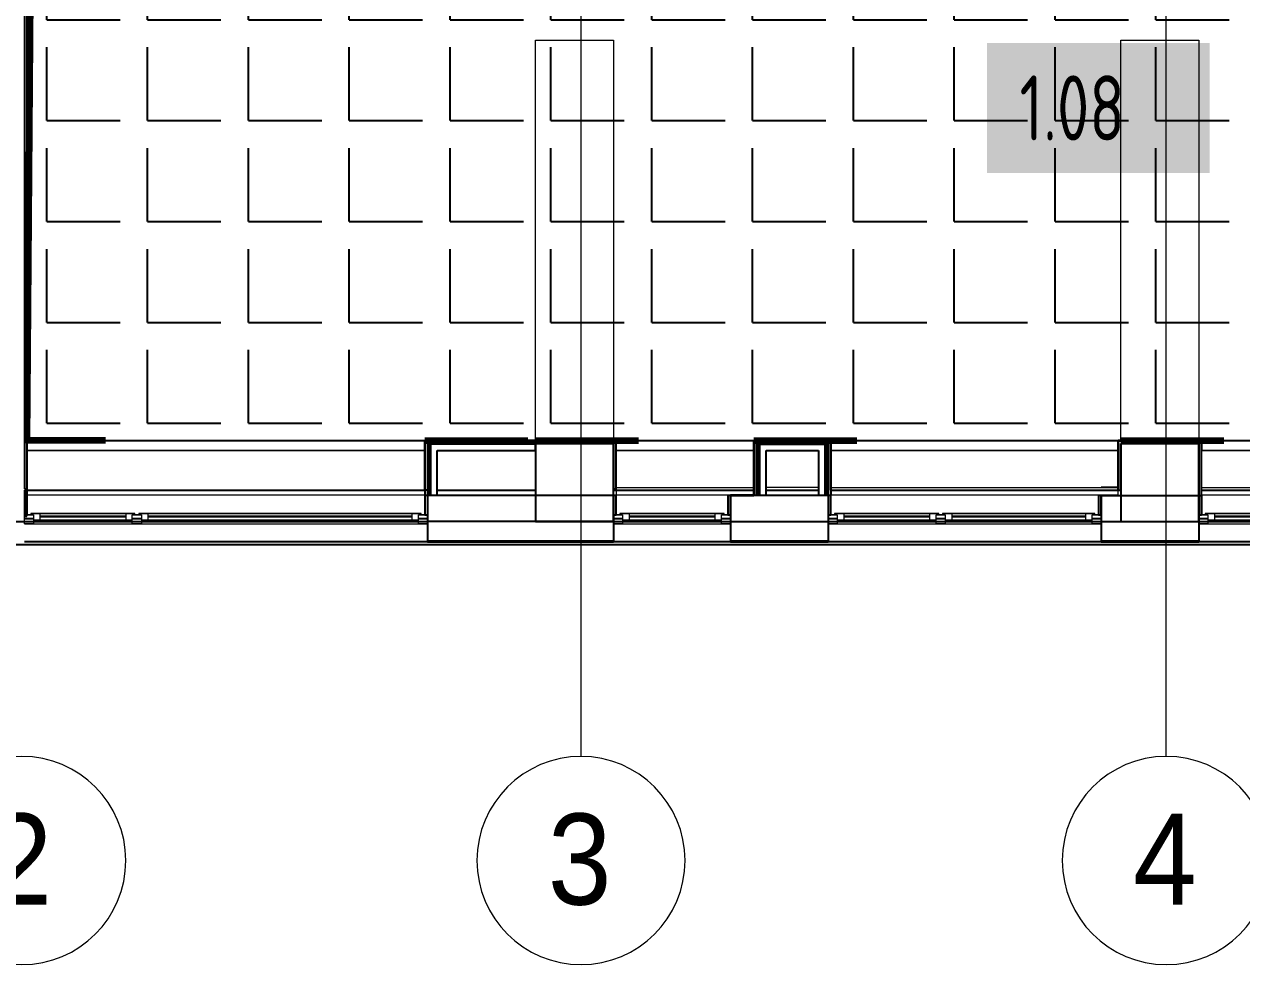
# Model space of a CAD drawing. Header units: millimetres. Extents: x -164500 to 426394, y -23753 to 102118.
# Drawn here: x 3795 to 13154, y -3642 to 3584 of the extents above; entities that cross this region are included whole.
import ezdxf

# ---------------------------------------------------------------- set-up
doc = ezdxf.new("R2010")
doc.units = ezdxf.units.MM
doc.layers.add('1.1.1) Плитка КР1 Остаток', color=52, linetype='Continuous')
for name, color, linetype, lineweight in [('384 ПК-3', 30, 'Continuous', 120), ('A-FLOR', 7, 'Continuous', 9), ('A-GLAZ', 7, 'Continuous', 9), ('A-GLAZ-1', 7, 'Continuous', 5), ('A-WALL', 7, 'Continuous', 5), ('Оси', 7, 'Continuous', 9), ('Оси-1', 7, 'Continuous', 20)]:
    doc.layers.add(name, color=color, linetype=linetype, lineweight=lineweight)
doc.styles.add('Arial', font='arial.ttf', dxfattribs={"width": 0.9, "height": 700})
doc.styles.add('СПДС', font='ГОСТ тип А.ttf', dxfattribs={"width": 0.9})

# ---------------------------------------------------------------- blocks, each defined once
blk = doc.blocks.new('120_Окно_СКБ_1Ст - 120_Окно_СКБ_1Ст 900х2500_h_-22445987-Объем проектирования 1 этажа')
at = {"layer": 'A-GLAZ'}
for p, q in [((-450, -127), (-450, -57)), ((-450, -57), (-380, -57)), ((-380, -57), (-380, -127)), ((380, -87), (-380, -87)), ((-380, -87), (-380, -127)), ((-330, -137), (-330, -87)), ((330, -137), (330, -87)), ((380, -127), (380, -57)), ((380, -57), (450, -57)), ((380, -127), (380, -87)), ((450, -57), (450, -127)), ((-380, -127), (-450, -127)), ((-380, -127), (-400, -127)), ((-400, -127), (-400, -137)), ((-400, -137), (400, -137)), ((400, -137), (-400, -137)), ((450, -127), (380, -127)), ((400, -127), (380, -127)), ((400, -137), (400, -127))]:
    blk.add_line(p, q, dxfattribs=at)
at = {"layer": 'A-GLAZ-1'}
for p, q in [((450, -57), (-450, -57)), ((-430, -127), (-400, -127)), ((-330, -107), (330, -107)), ((330, -117), (-330, -117)), ((400, -127), (430, -127))]:
    blk.add_line(p, q, dxfattribs=at)
blk = doc.blocks.new('120_Окно_СКБ_2Ст - 120_Окно_СКБ_2Ст 2100х2500 _мал створка справа_-22445857-Объем проектирования 1 этажа')
at = {"layer": 'A-GLAZ'}
for p, q in [((-1050, -127), (-1050, -57)), ((-1050, -57), (-980, -57)), ((-980, -57), (-980, -127)), ((150, -87), (-980, -87)), ((-980, -87), (-980, -127)), ((-930, -137), (-930, -87)), ((100, -137), (100, -87)), ((150, -127), (150, -57)), ((150, -57), (220, -57)), ((150, -127), (150, -87)), ((220, -57), (220, -127)), ((980, -87), (220, -87)), ((220, -87), (220, -127)), ((270, -137), (270, -87)), ((930, -137), (930, -87)), ((980, -127), (980, -57)), ((980, -57), (1050, -57)), ((980, -127), (980, -87)), ((1050, -57), (1050, -127)), ((-980, -127), (-1050, -127)), ((-980, -127), (-1000, -127)), ((-1000, -127), (-1000, -137)), ((-1000, -137), (170, -137)), ((170, -137), (-1000, -137)), ((220, -127), (150, -127)), ((170, -127), (150, -127)), ((170, -137), (170, -127)), ((220, -127), (200, -127)), ((200, -127), (200, -137)), ((200, -137), (1000, -137)), ((1000, -137), (200, -137)), ((1050, -127), (980, -127)), ((1000, -127), (980, -127)), ((1000, -137), (1000, -127))]:
    blk.add_line(p, q, dxfattribs=at)
at = {"layer": 'A-GLAZ-1'}
for p, q in [((1050, -57), (-1050, -57)), ((-1030, -127), (-1000, -127)), ((-930, -107), (100, -107)), ((100, -117), (-930, -117)), ((170, -127), (200, -127)), ((270, -107), (930, -107)), ((930, -117), (270, -117)), ((1000, -127), (1030, -127))]:
    blk.add_line(p, q, dxfattribs=at)
blk = doc.blocks.new('120_Окно_СКБ_2Ст - 120_Окно_СКБ_2Ст 2100х2500 _мал створка справа_-V24-Объем проектирования 1 этажа')
at = {"layer": 'A-GLAZ'}
for p, q in [((-1050, -127), (-1050, -57)), ((-1050, -57), (-980, -57)), ((-980, -57), (-980, -127)), ((150, -87), (-980, -87)), ((-980, -87), (-980, -127)), ((-930, -137), (-930, -87)), ((100, -137), (100, -87)), ((150, -127), (150, -57)), ((150, -57), (220, -57)), ((150, -127), (150, -87)), ((220, -57), (220, -127)), ((980, -87), (220, -87)), ((220, -87), (220, -127)), ((270, -137), (270, -87)), ((930, -137), (930, -87)), ((980, -127), (980, -57)), ((980, -57), (1050, -57)), ((980, -127), (980, -87)), ((1050, -57), (1050, -127)), ((-980, -127), (-1050, -127)), ((-980, -127), (-1000, -127)), ((-1000, -127), (-1000, -137)), ((-1000, -137), (170, -137)), ((170, -137), (-1000, -137)), ((220, -127), (150, -127)), ((170, -127), (150, -127)), ((170, -137), (170, -127)), ((220, -127), (200, -127)), ((200, -127), (200, -137)), ((200, -137), (1000, -137)), ((1000, -137), (200, -137)), ((1050, -127), (980, -127)), ((1000, -127), (980, -127)), ((1000, -137), (1000, -127))]:
    blk.add_line(p, q, dxfattribs=at)
at = {"layer": 'A-GLAZ-1'}
for p, q in [((1050, -57), (-1050, -57)), ((-1030, -127), (-1000, -127)), ((-930, -107), (100, -107)), ((100, -117), (-930, -117)), ((170, -127), (200, -127)), ((270, -107), (930, -107)), ((930, -117), (270, -117)), ((1000, -127), (1030, -127))]:
    blk.add_line(p, q, dxfattribs=at)
blk = doc.blocks.new('120_Окно_СКБ_2Ст - 120_Окно_СКБ_2Ст 3100х2500 _мал_створка слева_-V51-Объем проектирования 1 этажа')
at = {"layer": 'A-GLAZ'}
for p, q in [((-1550, -127), (-1550, -57)), ((-1550, -57), (-1480, -57)), ((-1480, -57), (-1480, -127)), ((650, -87), (-1480, -87)), ((-1480, -87), (-1480, -127)), ((-1430, -137), (-1430, -87)), ((600, -137), (600, -87)), ((650, -127), (650, -57)), ((650, -57), (720, -57)), ((650, -127), (650, -87)), ((720, -57), (720, -127)), ((1480, -87), (720, -87)), ((720, -87), (720, -127)), ((770, -137), (770, -87)), ((1430, -137), (1430, -87)), ((1480, -127), (1480, -57)), ((1480, -57), (1550, -57)), ((1480, -127), (1480, -87)), ((1550, -57), (1550, -127)), ((-1480, -127), (-1550, -127)), ((-1480, -127), (-1500, -127)), ((-1500, -127), (-1500, -137)), ((-1500, -137), (670, -137)), ((670, -137), (-1500, -137)), ((720, -127), (650, -127)), ((670, -127), (650, -127)), ((670, -137), (670, -127)), ((720, -127), (700, -127)), ((700, -127), (700, -137)), ((700, -137), (1500, -137)), ((1500, -137), (700, -137)), ((1550, -127), (1480, -127)), ((1500, -127), (1480, -127)), ((1500, -137), (1500, -127))]:
    blk.add_line(p, q, dxfattribs=at)
at = {"layer": 'A-GLAZ-1'}
for p, q in [((1550, -57), (-1550, -57)), ((-1530, -127), (-1500, -127)), ((-1430, -107), (600, -107)), ((600, -117), (-1430, -117)), ((670, -127), (700, -127)), ((770, -107), (1430, -107)), ((1430, -117), (770, -117)), ((1500, -127), (1530, -127))]:
    blk.add_line(p, q, dxfattribs=at)
blk = doc.blocks.new('Зашивка приборов отопления18 - Зашивка приборов отопления-33281779-Объем проектирования 1 этажа')
at = {"layer": 'A-WALL'}
for p, q in [((12140, 520), (9930, 520)), ((12140, 445), (9930, 445)), ((9930, 445), (12140, 445)), ((9930, 105), (12140, 105)), ((12140, 105), (12140, 140.6))]:
    blk.add_line(p, q, dxfattribs=at)
blk = doc.blocks.new('Зашивка приборов отопления16 - Зашивка приборов отопления-33282046-Объем проектирования 1 этажа')
at = {"layer": 'A-WALL'}
for p, q in [((10970, 520), (9910, 520)), ((10970, 445), (9910, 445)), ((9910, 445), (10970, 445)), ((9910, 150), (9910, 105)), ((9910, 105), (10970.2, 105))]:
    blk.add_line(p, q, dxfattribs=at)
blk = doc.blocks.new('Зашивка приборов отопления17 - Зашивка приборов отопления-33282118-Объем проектирования 1 этажа')
at = {"layer": 'A-WALL'}
for p, q in [((10970, 520), (7910, 520)), ((10970, 445), (7910, 445)), ((7910, 445), (10970, 445)), ((7910, 150), (7910, 140)), ((7910, 105), (10970, 105))]:
    blk.add_line(p, q, dxfattribs=at)
blk = doc.blocks.new('Зашивка приборов отопления19 - Зашивка приборов отопления-33282289-Объем проектирования 1 этажа')
at = {"layer": 'A-WALL'}
for p, q in [((12120, 520), (10060, 520)), ((10060, 445), (12120, 445)), ((12120, 445), (10060.9, 445)), ((10060.9, 445), (10060.9, 105)), ((10060.9, 105), (12120.2, 105))]:
    blk.add_line(p, q, dxfattribs=at)
blk = doc.blocks.new('Ось сетки - D8-29747960-Объем проектирования 1 этажа')
at = {"layer": 'Оси-1'}
for start, end in [(360, 180), (180, 360)]:
    blk.add_arc((0, 0), 4, start, end, dxfattribs=at)

msp = doc.modelspace()

# ---------------------------------------------------------------- hatches: boundary and pattern name
at = {"layer": '1.1.1) Плитка КР1 Остаток'}
h = msp.add_hatch(dxfattribs=at)
h.set_pattern_fill('ANGLE', color=256, scale=111)
h.set_pattern_definition([(0, (205553.1, 26879), (0, 775.335), [563.88, -211.455]), (90, (205553.1, 26879), (-775.335, 5e-14), [563.88, -211.455])])
h.paths.add_polyline_path([(11523.702, 7542.938), (8825.702, 7542.938), (8825.702, 6982.938), (7703.702, 6982.938), (7703.702, 7556.938), (7674.702, 7556.938), (7094.702, 7556.938), (7044.702, 7556.938), (6469.702, 7556.938), (6419.702, 7556.938), (4619.702, 7556.938), (4569.702, 7556.938), (3844.702, 7556.938), (3815.702, 7556.938), (3815.702, 384.938), (6873.702, 384.938), (8344.945, 384.938), (9404.945, 384.938), (9995.202, 384.938), (12203.702, 384.938), (12203.702, 385.438), (12845.702, 385.438), (14903.702, 384.938), (15695.702, 384.938), (16553.526, 384.938), (17345.702, 384.938), (20553.702, 384.938), (20553.702, 4232.938), (14373.702, 4232.938), (14373.702, 7555.938), (14329.702, 7555.938), (14279.702, 7556.938), (14279.702, 7706.938), (14289.702, 7746.938), (14279.702, 7746.938), (12939.702, 7749.845), (12939.702, 7746.938), (12929.702, 7706.938), (12939.702, 7706.938), (12939.702, 7556.938), (12889.702, 7556.938), (12889.702, 7555.938), (12845.702, 7555.938), (12845.702, 6912.938), (11523.702, 6912.938)])

# ---------------------------------------------------------------- linework, layer by layer
for p, q in [((3794.702, 7556.938), (3794.702, 13.938)), ((3815.702, 4.938), (3815.702, 7553.938)), ((3814.702, 5392.183), (3814.702, 13.938)), ((3815.702, 384.938), (6873.702, 384.938)), ((6873.702, 383.938), (3815.702, 383.938)), ((8344.945, 384.938), (6873.702, 384.938)), ((6873.702, 383.938), (6873.702, 384.938)), ((6873.702, 383.938), (6873.702, 4.938)), ((6874.702, 4.938), (6874.702, 383.938)), ((6894.702, 383.938), (6894.702, -386.062)), ((7724.702, 308.938), (7724.702, 383.938)), ((8344.445, 13.938), (8344.445, 383.938)), ((8344.945, 384.938), (9404.945, 384.938)), ((8344.945, 384.938), (8344.945, 383.938)), ((9404.445, 383.938), (8344.945, 383.938)), ((8345.445, 13.938), (8345.445, 384.938)), ((9403.445, 384.938), (9403.445, -36.062)), ((9994.702, 383.938), (9404.445, 383.938)), ((9404.445, 363.938), (9404.445, 383.938)), ((9995.202, 384.938), (9404.945, 384.938)), ((9404.945, 384.938), (9404.945, 383.938)), ((9424.445, -36.062), (9424.445, 383.938)), ((9974.702, 383.938), (9974.702, -386.062)), ((9995.202, 384.938), (12204.202, 384.938)), ((9995.202, 384.938), (9995.202, 383.938)), ((12204.202, 383.938), (9995.202, 383.938)), ((9995.702, 383.938), (9995.702, 384.938)), ((9995.702, 363.938), (9995.702, 383.938)), ((12203.702, 385.438), (12203.702, 4.516)), ((12845.702, 385.438), (12203.702, 385.438)), ((12204.202, 384.938), (12204.202, 383.938)), ((12204.702, 4.516), (12204.702, 384.438)), ((12204.702, 384.438), (12844.702, 384.438)), ((12844.702, 383.938), (12843.275, 383.938)), ((12844.702, 384.438), (12844.702, 308.938)), ((12845.202, 384.938), (14903.702, 384.938)), ((12845.202, 383.938), (12845.202, 384.438)), ((12845.702, 4.938), (12845.702, 385.438)), ((14903.702, 383.938), (12845.702, 383.938)), ((6894.702, 363.938), (8324.445, 363.938)), ((6907.202, -36.062), (6907.202, 371.438)), ((7724.702, 371.438), (6907.202, 371.438)), ((6919.702, -36.062), (6919.702, 358.938)), ((7724.702, 358.938), (6919.702, 358.938)), ((6969.702, -36.062), (6969.702, 308.938)), ((6969.702, 308.938), (7724.702, 308.938)), ((8324.702, 363.938), (7724.702, 363.938)), ((7724.702, 363.938), (7724.702, -236.062)), ((8324.445, 363.938), (8324.445, 13.938)), ((8324.702, -236.062), (8324.702, 363.938)), ((9404.445, -36.062), (9404.445, 363.938)), ((9424.445, 363.938), (9974.702, 363.938)), ((9436.945, 371.438), (9962.202, 371.438)), ((9436.945, -36.062), (9436.945, 371.438)), ((9449.445, 358.938), (9949.702, 358.938)), ((9449.445, -36.062), (9449.445, 358.938)), ((9499.445, 308.938), (9899.702, 308.938)), ((9499.445, -36.062), (9499.445, 308.938)), ((9899.702, 308.938), (9899.702, -36.062)), ((9949.702, 358.938), (9949.702, -36.062)), ((9962.202, 371.438), (9962.202, -36.062)), ((9995.702, 363.938), (9994.702, 363.938)), ((9994.702, 363.938), (9994.702, -36.062)), ((9995.702, 4.516), (9995.702, 363.938)), ((12824.702, 363.938), (12224.702, 363.938)), ((12224.702, 363.938), (12224.702, -236.062)), ((12224.702, 4.516), (12224.702, 363.938)), ((12224.702, 363.938), (12824.702, 363.938)), ((12824.702, -236.062), (12824.702, 363.938)), ((12824.702, 363.938), (12824.702, -386.062)), ((3794.702, 13.938), (3814.702, 13.938)), ((3794.702, 3.938), (3794.702, -196.062)), ((3814.702, 3.938), (3794.702, 3.938)), ((3814.702, 4.938), (3815.702, 4.938)), ((3814.702, -196.062), (3814.702, 3.938)), ((3814.702, 3.938), (3814.702, -184.062)), ((3815.702, 3.938), (3815.702, 2.938)), ((3815.702, -184.062), (3815.702, 2.938)), ((6874.702, 2.938), (3815.702, 2.938)), ((6873.702, 4.938), (6874.702, 4.938)), ((6873.702, 3.938), (6873.702, -184.062)), ((6874.702, 4.938), (6874.702, -184.062)), ((6894.702, 3.938), (6874.702, 3.938)), ((6969.702, 3.938), (7724.702, 3.938)), ((8324.445, 13.938), (8344.445, 13.938)), ((8324.702, 3.938), (9403.445, 3.938)), ((8344.445, 13.938), (8345.445, 13.938)), ((9499.445, 3.938), (9899.702, 3.938)), ((9994.702, 4.516), (9995.702, 4.516)), ((9994.702, 3.938), (12224.702, 3.938)), ((12204.702, 24.86), (12074.702, 24.86)), ((12074.702, 24.86), (12074.702, 23.86)), ((12203.702, 4.516), (12204.702, 4.516)), ((12204.702, 4.516), (12224.702, 4.516)), ((12844.702, 4.938), (12845.702, 4.938)), ((12844.702, 3.938), (14904.702, 3.938)), ((12844.702, -36.062), (12844.702, 3.938)), ((8344.445, -36.062), (6874.702, -36.062)), ((8324.445, -36.062), (8324.445, -386.062)), ((8344.445, -184.062), (8344.445, -36.062)), ((8345.445, -36.062), (8344.445, -36.062)), ((8345.445, -184.062), (8345.445, -36.062)), ((9203.445, -36.062), (9203.445, -184.062)), ((9204.445, -36.062), (9203.445, -36.062)), ((9204.445, -36.062), (9204.445, -184.062)), ((9224.445, -36.062), (9204.445, -36.062)), ((9404.445, -35.062), (9224.445, -35.062)), ((9224.445, -35.062), (9224.445, -36.062)), ((9224.445, -36.062), (9224.445, -386.062)), ((9224.445, -184.062), (9224.445, -36.062)), ((9224.445, -36.062), (9404.445, -36.062)), ((9994.702, -36.062), (9404.445, -36.062)), ((9974.702, -36.062), (9974.702, -184.062)), ((9994.702, -184.062), (9994.702, -36.062)), ((9995.702, -36.062), (9994.702, -36.062)), ((9995.702, -184.062), (9995.702, -36.062)), ((12053.702, -36.062), (12053.702, -184.062)), ((12054.702, -36.062), (12053.702, -36.062)), ((12054.702, -36.062), (12054.702, -184.062)), ((12074.702, -36.062), (12054.702, -36.062)), ((12074.702, -36.062), (12074.702, -386.062)), ((12074.702, -36.062), (12844.702, -36.062)), ((12074.702, -184.062), (12074.702, -36.062)), ((12844.702, -36.062), (12844.702, -184.062)), ((12845.702, -36.062), (12844.702, -36.062)), ((12845.702, -184.062), (12845.702, -36.062)), ((3814.702, -184.062), (3815.702, -184.062)), ((6873.702, -184.062), (6874.702, -184.062)), ((6874.702, -184.062), (6894.702, -184.062)), ((8324.445, -184.062), (8344.445, -184.062)), ((8344.445, -184.062), (8345.445, -184.062)), ((9203.445, -184.062), (9204.445, -184.062)), ((9204.445, -184.062), (9224.445, -184.062)), ((9974.702, -184.062), (9994.702, -184.062)), ((9994.702, -184.062), (9995.702, -184.062)), ((12053.702, -184.062), (12054.702, -184.062)), ((12054.702, -184.062), (12074.702, -184.062)), ((12824.702, -184.062), (12844.702, -184.062)), ((12844.702, -184.062), (12845.702, -184.062)), ((-45.298, -236.062), (6894.702, -236.062)), ((3794.702, -196.062), (3814.702, -196.062)), ((3864.702, -216.062), (3794.702, -216.062)), ((4694.702, -216.062), (4624.702, -216.062)), ((6894.702, -216.062), (6824.702, -216.062)), ((8324.445, -236.062), (6894.702, -236.062)), ((7724.702, -236.062), (8324.702, -236.062)), ((8394.445, -216.062), (8324.702, -216.062)), ((8324.702, -236.062), (15674.702, -236.062)), ((9224.445, -216.062), (9154.445, -216.062)), ((10044.702, -216.062), (9974.702, -216.062)), ((10874.702, -216.062), (10804.702, -216.062)), ((12074.702, -216.062), (12004.702, -216.062)), ((12224.702, -236.062), (12824.702, -236.062)), ((12894.702, -216.062), (12824.702, -216.062)), ((72344.702, -416.062), (-225.298, -416.062)), ((6894.702, -394.062), (3794.702, -394.062)), ((6894.702, -386.062), (6894.702, -394.062)), ((6894.702, -386.062), (8324.445, -386.062)), ((6894.702, -389.062), (8324.445, -389.062)), ((6894.702, -394.062), (8324.445, -394.062)), ((8324.445, -394.062), (8324.445, -386.062)), ((9224.445, -394.062), (8324.445, -394.062)), ((9224.445, -386.062), (9224.445, -394.062)), ((9224.445, -386.062), (9974.702, -386.062)), ((9224.445, -389.062), (9974.702, -389.062)), ((9224.445, -394.062), (9974.702, -394.062)), ((9974.702, -394.062), (9974.702, -386.062)), ((12074.702, -394.062), (9974.702, -394.062)), ((12074.702, -386.062), (12074.702, -394.062)), ((12074.702, -386.062), (12824.702, -386.062)), ((12074.702, -389.062), (12824.702, -389.062)), ((12074.702, -394.062), (12824.702, -394.062)), ((12824.702, -394.062), (12824.702, -386.062)), ((14924.702, -394.062), (12824.702, -394.062))]:
    msp.add_line(p, q)
at = {"layer": '384 ПК-3'}
for points in [[(4417.558, 384.938), (3815.702, 384.938), (3870.344, 7556.938)], [(6873.702, 386.438), (7665.702, 385.438)], [(7724.702, 386.438), (8516.702, 385.438)], [(9403.445, 386.438), (10195.445, 385.438)], [(12224.702, 386.438), (13016.702, 385.438)]]:
    msp.add_lwpolyline(points, dxfattribs=at)
at = {"layer": 'A-FLOR'}
for p, q in [((3814.702, 386.656), (3814.702, 5391.337)), ((7724.702, 383.938), (7724.702, 3463.938)), ((7724.702, 3463.938), (8324.702, 3463.938)), ((8324.702, 3463.938), (8324.702, 383.938)), ((12224.702, 383.938), (12224.702, 3463.938)), ((12224.702, 3463.938), (12824.702, 3463.938)), ((12824.702, 3463.938), (12824.702, 383.938)), ((8344.445, 383.938), (6874.702, 383.938)), ((12843.275, 383.938), (12204.702, 383.938)), ((6874.702, 308.938), (3814.702, 308.938)), ((9404.445, 308.938), (8344.445, 308.938)), ((12204.702, 308.938), (9994.702, 308.938)), ((12844.702, 3.938), (12844.702, 308.938)), ((14904.702, 308.938), (12844.702, 308.938)), ((3814.702, 13.938), (3814.702, 3.938)), ((3814.702, 3.938), (6874.702, 3.938)), ((8344.445, 23.86), (9404.445, 23.86)), ((9899.702, 23.86), (9499.445, 23.86)), ((9994.702, 23.86), (12204.702, 23.86)), ((12844.702, 24.221), (14904.702, 24.221))]:
    msp.add_line(p, q, dxfattribs=at)
at = {"layer": 'Оси'}
for points in [[(8074.702, -2042.321), (8074.702, 2957.679), (8074.702, 22262.009), (8074.702, 27262.009)], [(12574.702, -2042.321), (12574.702, 2957.679), (12574.702, 22262.009), (12574.702, 27262.009)]]:
    msp.add_lwpolyline(points, dxfattribs=at)

# ---------------------------------------------------------------- block references
for name, p in [('Зашивка приборов отопления17 - Зашивка приборов отопления-33282118-Объем проектирования 1 этажа', (-4095.298, -136.062)), ('Зашивка приборов отопления16 - Зашивка приборов отопления-33282046-Объем проектирования 1 этажа', (-1565.555, -136.062)), ('Зашивка приборов отопления18 - Зашивка приборов отопления-33281779-Объем проектирования 1 этажа', (64.702, -136.062)), ('Зашивка приборов отопления19 - Зашивка приборов отопления-33282289-Объем проектирования 1 этажа', (2784.702, -136.062))]:
    msp.add_blockref(name, p)
at = {"color": 3, "rotation": 180}
for name, p in [('120_Окно_СКБ_2Ст - 120_Окно_СКБ_2Ст 3100х2500 _мал_створка слева_-V51-Объем проектирования 1 этажа', (5344.702, -311.062)), ('120_Окно_СКБ_1Ст - 120_Окно_СКБ_1Ст 900х2500_h_-22445987-Объем проектирования 1 этажа', (8774.445, -311.062)), ('120_Окно_СКБ_2Ст - 120_Окно_СКБ_2Ст 2100х2500 _мал створка справа_-22445857-Объем проектирования 1 этажа', (11024.702, -311.062)), ('120_Окно_СКБ_2Ст - 120_Окно_СКБ_2Ст 2100х2500 _мал створка справа_-V24-Объем проектирования 1 этажа', (13874.702, -311.062))]:
    msp.add_blockref(name, p, dxfattribs=at)
at = {"layer": 'Оси-1', "xscale": 199.9999999999999, "yscale": 199.9999999999999, "zscale": 199.9999999999999}
for p in [(3774.702, -2842.321), (8074.702, -2842.321), (12574.702, -2842.321)]:
    msp.add_blockref('Ось сетки - D8-29747960-Объем проектирования 1 этажа', p, dxfattribs=at)

# ---------------------------------------------------------------- texts
at = {"insert": (11445.849, 3191.775), "char_height": 500, "width": 1212.1515, "attachment_point": 1, "style": 'СПДС', "bg_fill": 1, "box_fill_scale": 1.5, "bg_fill_color": 7, "bg_fill_true_color": 16777215, "bg_fill_transparency": 0}
msp.add_mtext('1.08', dxfattribs=at)
at = {"layer": 'Оси', "char_height": 700, "width": 606.07575, "attachment_point": 1, "style": 'Arial'}
for s, insert in [('\\fArial|b0|i0|c204|p34|;\\W.9;2', (3519.67, -2481.028)), ('\\fArial|b0|i0|c204|p34|;\\W.9;3', (7819.67, -2481.028)), ('\\fArial|b0|i0|c204|p34|;\\W.9;4', (12319.67, -2481.028))]:
    msp.add_mtext(s, dxfattribs=dict(at, insert=insert))

doc.saveas('drawing.dxf')
